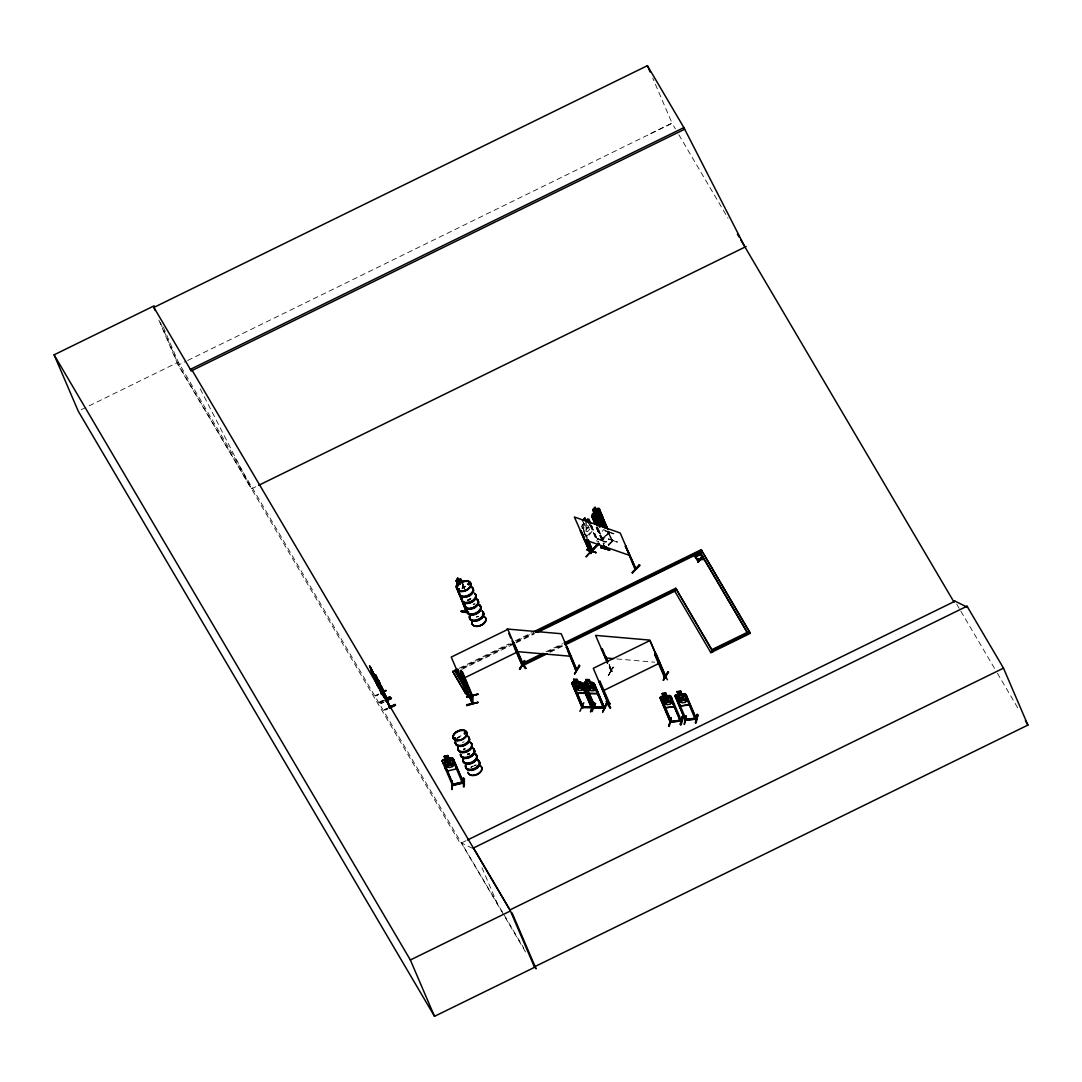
<?xml version="1.0" encoding="UTF-8"?>
<svg xmlns="http://www.w3.org/2000/svg" width="1082" height="1082" viewBox="0 0 1082 1082"><rect width="100%" height="100%" fill="white"/><g stroke="black" fill="none" stroke-linecap="round" stroke-linejoin="round"><path stroke-width="0.75" stroke-dasharray="5 3.75" d="M586.417 523.133L586.309 525.622C583.563 522.525 581.629 526.65 586.106 526.745L585.971 531.708L586.877 526.826C589.663 530.207 591.895 525.757 587.107 525.717M608.611 675.466L613.264 666.877M613.359 667.269L608.165 675.547L612.939 667.256M581.886 526.826L583.874 523.363L582.684 520.591M601.592 539.242C618.309 523.161 598.846 542.461 602.336 538.579M611.695 540.986C613.994 538.917 609.666 541.392 612.29 541.676L607.611 531.208M608.544 532.547C606.677 529.071 614.63 544.462 612.52 540.175M583.874 523.363L583.076 525.554L585.294 530.735L587.445 531.681L589.676 529.314L589.92 525.825L588.811 523.242M597.494 538.444L606.326 541.798L597.318 539.228L606.231 541.744M605.92 542.217L597.345 539.147M608.476 675.154L613.48 667.351M609.207 664.389C611.628 670.732 614.103 673.058 610.897 670.475M611.195 671.327L612.06 671.706L611.709 670.948M601.957 540.175L609.355 532.817M598.4 529.057L603.012 539.566M609.004 531.992L609.464 532.642L602.241 540.351L601.89 539.539M611.749 541.703L612.75 541.135M462.082 588.297L462.474 587.255M583.78 523.323L582.035 525.054L581.791 526.88C584.997 534.481 586.214 541.176 592.517 530.342L592.152 526.718M586.498 521.916L584.266 524.283L586.485 529.463L588.716 527.096L587.607 524.513M583.036 527.881L582.075 528.476L583.036 527.881L587.54 538.403M586.796 536.253L592.422 530.302L591.962 526.745M605.595 527.691L599.983 533.642L597.981 531.762L596.06 527.286M604.892 530.613L614.021 533.656L604.865 530.586M597.332 539.242L597.534 538.349M609.044 531.925L608.084 532.493M608.368 532.669L609.058 532.006M608.787 538.944L617.403 541.96L608.49 539.242M608.098 544.719L611.79 541.23L608.395 544.828M608.341 545.314L612.48 540.932M608.639 545.423L612.791 541.068M608.652 533.494L608.503 532.533M602.376 540.216L596.466 526.758M612.169 541.717L607.313 531.113M467.302 600.334L470.792 598.644M469.074 599.59L467.41 600.578A7.385 4.639 -23.2 0 1 470.859 598.86L467.424 600.605A7.385 4.639 -23.2 0 1 470.9 598.941M470.954 767.206L472.604 766.218M612.561 540.851L608.571 531.844M462.136 588.31L462.203 588.283A7.479 4.707 -23.2 0 1 465.666 586.701M81.285 409.699L178.314 362.172L526.095 952.917M160.379 322.558L178.544 364.959L186.118 361.239M187.619 360.509L672.071 123.199L675.452 128.961M158.838 320.137L178.138 365.148L251.47 488.834L257.178 486.048M375.481 695.618L378.524 694.022M375.616 695.848L378.646 694.333M375.684 695.983L378.714 694.495M382.352 700.554C376.455 702.881 381.175 703.097 384.232 700.541M384.056 700.23L379.457 702.353M384.205 700.473L379.687 702.773M380.769 703.516L383.799 702.002M380.837 703.652L383.867 702.164M459.295 668.203L509.203 643.763M515.248 640.801L531.871 632.659M461.121 668.176L511.015 643.722M517.061 640.76L533.697 632.618M463.069 667.973L514.477 642.789M515.979 642.059L534.129 633.173M461.852 669.42L514.775 643.506M516.29 642.762L534.427 633.876M384.462 709.684L387.505 708.237L384.435 709.63L384.84 710.455L387.87 708.953M387.64 708.548L384.637 710.076L387.694 708.642M546.045 651.797L562.64 643.668M547.857 651.756L562.938 644.372M549.805 651.567L563.37 644.926M550.102 652.27L563.681 645.629M465.99 840.728L460.283 843.527L178.544 364.959M650.553 133.613L672.071 123.199L652.771 78.174M613.643 533.926L605.027 530.924M474.43 765.488L476.283 765.096M611.438 671.3L608.287 664.307M464.016 586.715L464.881 590.42M616.794 658.938L654.651 662.225M583.658 523.323L582.468 520.55M598.076 531.789L600.091 533.521M608.273 538.917L617.078 542.231M597.643 538.809L606.204 541.852M472.563 848.342L461.446 842.959L523.688 947.954M584.956 534.183L586.823 536.104M956.664 604.081L960.059 609.842M960.897 611.289L996.522 671.787M997.374 673.22L1018.568 709.237M678.847 134.723L728.037 218.266M200.238 388.911L251.47 488.834M608.814 531.708L609.409 532.831M597.278 526.866L604.365 543.394M596.98 526.758L604.067 543.286M596.628 527.556L603.715 544.084M596.141 527.218L604.054 545.49M591.435 525.514L598.522 542.055M591.137 525.419L598.224 541.947M590.136 524.716L597.223 541.243M589.839 524.608L596.926 541.135M582.738 527.773L586.593 536.794M584.307 533.088L586.241 537.592M611.979 670.556L612.331 671.422M609.044 664.673L612.06 671.706L611.141 671.624L608.125 664.605M462.271 582.265L464.219 586.728M462.744 583.739L464.719 588.567M462.433 584.037L464.367 588.54M462.379 584.807L463.664 587.81M481.936 867.642L498.112 905.377M163.301 327.143L178.314 362.172M612.426 540.216L611.465 540.77M462.447 742.468A7.371 4.639 -23.2 0 1 464.232 741.779M456.78 738.397A7.385 4.639 -23.2 0 1 461.568 735.544M463.339 749.353A7.371 4.639 -23.2 0 1 464.976 748.379L463.353 749.461A7.398 4.653 -23.2 0 1 465.03 748.487M458.376 737.856A7.479 4.707 -23.2 0 1 460.039 736.869M456.861 738.736A7.479 4.707 -23.2 0 1 459.891 736.544M463.502 749.731A7.385 4.639 -23.2 0 1 465.138 748.744M470.94 767.07A7.371 4.639 -23.2 0 1 472.577 766.097M474.362 765.393A7.371 4.639 -23.2 0 1 476.188 765.015M471.076 767.422A7.398 4.653 -23.2 0 1 476.351 765.353M467.83 755.02A7.371 4.639 -23.2 0 1 469.615 754.316M467.627 754.6A7.479 4.707 -23.2 0 1 469.453 753.884M467.492 754.276A7.479 4.707 -23.2 0 1 469.317 753.572M467.37 753.978A7.385 4.639 -23.2 0 1 469.169 753.275M463.583 749.921A7.398 4.653 -23.2 0 1 465.219 748.947M462.095 588.094A7.385 4.639 -23.2 0 1 465.517 586.403M467.302 600.212A7.371 4.639 -23.2 0 1 470.724 598.535M462.339 588.73A7.479 4.707 -23.2 0 1 463.989 587.742M473.267 604.432A7.479 4.707 -23.2 0 1 475.133 604.054M473.118 604.148A7.371 4.639 -23.2 0 1 474.957 603.77M467.695 601.132A7.371 4.639 -23.2 0 1 469.331 600.158M476.526 616.97A7.358 4.626 -23.2 0 1 478.312 616.267M478.379 616.361L476.567 617.078A7.398 4.653 -23.2 0 1 478.379 616.402M462.501 588.31L462.366 585.93L462.541 588.324"/><path stroke-width="1.5" d="M590.583 552.429C587.675 551.631 592.53 554.146 590.055 552.956M590.934 553.254L589.947 553.321M634.593 568.104L636.081 568.902L625.531 546.112L634.958 569.037L635.81 569.213L620.189 532.953L574.366 517.02L590.312 552.943M635.716 569.186C635.391 569.24 634.782 567.117 635.459 568.402M452.222 784.409L463.218 781.826L462.068 782.435L463.678 782.976L453.115 758.428L451.519 757.711L442.917 759.78L442.024 760.971L452.641 785.586L453.561 784.964M442.917 759.78L442.024 761.052M443.89 762.756L442.876 762.999L443.89 762.756L453.426 785.41M445.216 768.504L447.664 770.966L456.347 768.883L456.306 765.948M445.311 759.145L444.12 756.372L447.813 755.52L449.003 758.293M447.664 770.966L445.338 768.369M451.708 789.508L452.276 781.028L452.195 789.265M453.006 758.496L463.556 783.003L452.411 785.559L452.303 784.328L452.574 785.221L463.448 782.705M452.141 789.333L452.303 781.028M452.885 760.416L453.899 760.186L452.885 760.416L462.582 783.246M452.087 784.775L453.169 784.193M462.46 783.287L462.312 782.029M463.596 786.763C461.987 765.069 466.031 789.819 463.488 786.316M464.219 786.628L464.394 778.742L463.569 778.431M478.46 604.338A7.479 4.707 -23.2 0 1 476.256 613.305A7.479 4.707 -23.2 0 1 466.842 610.032L466.626 611.763L456.306 587.404L457.483 583.698L456.212 580.926L457.713 578.221L459.458 582.116L458.011 584.632L459.796 581.088L460.107 584.469M459.498 594.843L461.257 596.615C460.797 596.06 458.917 596.128 456.428 585.605L459.985 579.249L458.903 580.993M456.496 587.35L460.066 579.262L458.89 581.183M456.374 585.551L456.415 587.404L457.388 583.698M600.023 527.002L600.118 524.364C602.863 527.813 605.19 523.242 600.375 523.215L600.578 518.535L599.631 523.093C596.858 519.996 594.83 524.202 599.387 524.283M459.066 588.797L458.024 589.095M459.052 589.095L458.335 588.635L458.741 589.203M458.173 589.041L458.849 589.176M454.021 738.465L454.738 737.829L454.494 738.587M455.103 738.438L454.399 737.87M465.787 607.3L465.801 606.732M467.965 584.348L470.075 583.523L468.344 584.767M469.71 583.955L468.871 583.293M470.021 583.631L469.088 584.605M465.923 733.447C464.381 730.282 464.232 736.382 465.882 732.46M464.597 732.582L464.192 733.799L465.625 733.501M465.409 732.419L465.612 733.339M599.969 517.318L600.131 514.991L597.913 509.825L596.331 510.163L595.046 507.35L592.909 509.757M602.674 526.758L602.917 523.269L600.699 518.089L599.103 518.44L597.913 515.668M467.992 696.686L464.57 689.978M606.596 701.204L610.464 707.614M610.329 707.303L610.018 707.912M524.648 660.886L520.023 669.217C519.049 667.012 525.379 664.213 522.471 664.957M370.923 668.757L374.534 675.411M377.199 678.171L375.954 676.493L386.369 701.028M579.898 711.401L583.78 702.745M592.03 711.645L595.614 703.422M669.312 726.157L671.083 717.596M671.205 717.988L668.825 726.293L671.138 717.582M684.27 724.318L686.123 716.176M686.042 715.797L684.406 724.385M586.471 521.903L587.337 521.267M378.43 682.174L382.338 688.314L381.162 686.313M379.728 684.554L379.85 685.231L379.39 683.716L381.635 688.504M457.591 583.712L457.24 585.998L457.618 583.712L456.293 580.926L457.821 578.234L456.212 580.926M389.331 706.871L389.02 706.127L389.804 706.397M471.766 695.902L472.198 695.09L472.334 695.767M472.388 702.705L472.32 696.186M594.004 512.489L592.246 514.207L592.016 516.046L595.1 523.445M597.927 508.472L591.922 516.006L595.168 523.756M521.822 665.092L523.093 664.51L522.051 665.552M521.997 664.916L522.349 666.16L523.607 665.038L517.169 650.255M608.233 703.557L609.355 702.962L609.896 704.017L599.996 681.308L599.036 681.782L608.72 704.598L593.301 668.311L649.863 640.598L665.376 676.872L664.767 675.777L664.05 676.182M608.963 704.531L609.896 704.017M664.578 677.291L663.983 676.223L664.334 677.359M595.303 522.471L594.884 524.337L595.303 522.471L600.875 516.56L602.052 516.75L607.327 528.909M661.819 699.594L660.818 699.716L661.819 699.594L671.597 722.127L671.3 721.018L670.069 721.167M665.714 693.102L662.062 693.548L663.415 696.402L662.008 697.457L664.226 702.637L666.999 704.639L670.407 704.22L671.273 701.772L669.055 696.605L666.837 695.902M666.904 695.888L665.728 693.021M674.086 706.681L674.018 703.868L674.208 706.762L665.673 707.723M670.38 722.316L660.034 697.755L660.913 696.524L669.406 695.483L670.989 696.335L681.457 720.91L680.876 720.166L671.34 721.532L680.105 720.26M670.962 696.429L669.379 695.577M670.678 698.512L671.746 698.106L670.678 698.512L680.443 721.126L670.745 698.228M685.461 720.45L675.006 695.834L675.871 694.698L675.006 695.834L685.325 720.436L696.389 719.124L695.834 718.326L686.245 719.151L686.394 720.341L676.845 697.471L675.777 697.89L676.845 697.471M661.007 696.619L660.034 697.755L670.475 722.262L681.227 720.977M671.3 721.018L670.001 721.451M678.238 694.401L677.048 691.628L680.686 691.182L681.863 694.049L684.013 694.766L686.231 699.946L685.366 702.38L681.958 702.8L679.185 700.811L676.967 695.631L678.4 694.482L677.21 691.709M680.686 691.182L681.782 694.157M680.619 705.978L678.211 703.286L680.619 705.978L689.166 704.923L689.139 701.934M696.267 719.124L685.947 694.509L684.365 693.657L675.858 694.779M685.704 696.389L686.718 696.267L685.704 696.389L695.212 719.273L694.901 718.123L696.078 718.259M680.091 720.301L680.456 721.072M680.186 719.882L681.105 720.085M680.348 724.385C682.174 713.308 684.825 714.174 681.16 724.778L680.348 724.385L682.336 716.243M680.551 724.859L682.58 716.609M685.109 719.26L686.15 719.192L685.19 719.638M695.212 719.273L695.158 718.015M695.374 722.56C699.77 706.208 694.982 717.988 696.118 722.952L697.985 714.729L695.51 723.019M461.216 611.452L468.56 611.952M472.739 703.516L462.257 679.361L460.729 670.434L460.783 673.004M466.761 610.14C465.747 611.114 466.545 609.721 466.775 611.587M459.647 594.37L466.301 611.56M586.579 538.985L591.665 551.09L598.873 543.448M598.238 544.057L598.278 543.367M454.129 738.641L454.629 737.748M454.819 737.951L454.264 737.883M467.383 692.074L454.765 670.434L461.811 682.593M467.681 692.967L466.207 692.331L467.383 691.75M513.842 642.492L523.296 665.741L507.837 629.372L451.262 657.085L466.734 693.4L467.87 692.791L457.957 670.083L457.01 670.556L457.957 670.083M521.957 665.322C523.796 665.065 521.348 663.374 522.985 664.497M609.545 703.205L608.368 703.787M664.307 677.089L665.376 676.561M663.983 676.548L665.159 675.966M581.967 683.256L592.49 707.736L582.035 707.56L572.554 684.649L573.501 684.676L583.13 707.506L581.967 707.52M583.266 707.222L573.501 684.676M573.758 679.293L574.934 682.066L573.609 682.945L575.827 688.125L578.505 690.384L581.724 690.465L582.508 688.287L580.29 683.107L578.234 682.052M571.878 682.904L574.894 690.411L577.261 693.197L585.376 693.386L585.186 690.546M582.873 706.925L591.205 706.83L582.089 707.52L571.756 682.864C573.338 680.808 579.519 681.092 582.116 683.121L592.625 707.452L591.516 707.75M577.261 693.197L574.948 690.316M582.075 683.215L580.547 682.201M581.764 685.163L582.86 684.906L581.764 685.163L591.489 707.804M597.386 690.938L597.507 693.684L589.392 693.481C584.645 686.962 579.154 678.468 592.72 682.404L594.207 683.513L590.245 682.526L589.068 679.753M583.888 683.161L594.221 707.804L584.686 684.947L585.633 684.974L595.262 707.804L594.099 707.777M595.289 707.506L585.633 684.974M585.254 690.654L585.376 693.386M585.889 679.577L587.066 682.35L585.741 683.242L587.959 688.423L590.637 690.681L593.856 690.749L594.64 688.571L592.422 683.405L590.366 682.35M582.914 706.397L581.751 706.37L582.346 707.155M589.392 693.481L597.426 693.494M593.896 685.461L594.992 685.19L593.896 685.461L603.621 708.088L604.567 708.061L594.153 683.445L604.622 708.02L603.107 707.222L604.121 707.276M591.097 706.911L592.26 706.587L591.164 706.938M591.448 707.736L592.611 707.398L582.102 707.195M594.383 702.975L590.542 711.726L594.681 703.395M590.542 711.726L594.586 703.341M593.883 706.668C595.6 707.912 593.815 705.193 594.221 707.804M594.924 706.654L595.005 707.885M595.005 707.209L603.337 707.128L594.329 707.425M595.262 707.804L595.046 706.695M602.674 712.024L606.515 703.273L602.674 712.024L607.273 703.733L606.502 703.273M587.283 549.277L596.101 552.645L587.12 549.981L587.31 549.183M600.889 546.762L609.721 550.116L600.713 547.546L609.721 550.116M456.861 580.953L457.767 579.33L457.267 581.873L457.794 579.33L457.253 581.873M466.261 611.736L457.064 588.365M461.081 581.791L461.5 581.048M466.667 611.668L467.086 610.924M512.922 642.424C514.897 642.762 511.407 644.115 513.571 642.843M519.455 669.163L524.567 660.507L520.023 669.217M568.321 651.729L575.773 669.974L566.319 647.063L567.238 647.144L576.841 669.988C573.014 668.676 579.668 669.839 575.367 669.109M567.238 647.144L566.157 647.361M579.1 665.254L579.871 665.768L574.556 673.964L579.195 665.295M574.556 673.964L579.357 665.646M602.39 649.159L601.47 649.078L602.39 649.159L607.719 661.575M655.043 653.447L655.962 653.528L654.867 653.731L656.206 656.842M667.824 671.624L668.581 672.138L663.266 680.335L667.905 671.679M607.462 663.05L595.6 635.391L649.917 640.111L665.565 676.358L664.186 675.452M471.928 702.11L472.225 703.111M591.84 550.251L598.184 543.746M591.732 551.009L592.043 549.494M605.257 548.506C607.178 546.112 605.528 550.265 605.406 547.708C606.529 546.058 606.055 549.331 605.731 546.897M453.277 784.504L452.29 784.734M468.344 583.536L468.425 584.348M469.642 583.387L469.507 583.942M465.815 606.475L465.598 607.164M686.164 719.516L686.434 720.301M596.791 520.32L596.182 520.875L596.331 515.911C591.8 515.898 593.856 511.57 596.534 514.789L597.48 510.095L597.332 514.883C602.119 514.924 599.888 519.374 597.102 515.979M694.346 555.337L697.227 555.553L694.549 555.81L694.049 554.85L697.444 554.552L699.648 552.091L700.162 553.091L698.404 555.012L700.162 553.091M700.866 559.205L703.611 558.948L696.51 559.029L699.905 558.745L702.123 556.283L702.624 557.271L700.866 559.205L702.421 556.797M700.108 559.205L702.313 556.757M695.618 557.487L699.648 552.091M697.024 555.08L695.307 556.973L695.807 557.96L697.998 555.539L701.434 555.255L700.947 554.295L698.201 554.552M698.079 561.68L700.257 559.259M697.971 561.626L699.499 559.272L697.768 561.166L698.282 562.153L700.46 559.732L703.895 559.435L703.408 558.474L700.676 558.731M695.51 557.446L697.227 555.553M590.204 552.97L580.236 530.721L581.264 530.707M586.214 556.865L593.085 549.007M626.316 546.383L625.274 546.383M634.607 568.307L635.364 568.361M632.118 572.486L639.435 564.804L632.415 572.933M639.408 564.777L640.03 565.372L632.321 572.96M582.468 520.55L584.956 518.048L586.106 520.997L587.702 520.658L588.811 523.242M593.977 512.516L592.693 509.717L595.181 507.215L596.371 509.987L597.819 508.31L599.171 508.432L602.282 515.952M582.684 520.591L584.916 518.224M583.279 520.631L584.713 519.103L585.119 520.036M586.106 520.997L587.702 519.306M594.87 523.647L592.3 517.629L592.95 516.939L595.83 523.052M599.076 510.866L599.726 510.177L598.779 510.772L606.326 528.205M593.247 517.047L592.3 517.629M596.966 520.834L595.56 518.021L597.954 515.492L599.198 518.467M595.655 518.048L598.048 515.519M602.16 519.09C603.283 516.736 603.54 526.65 606.028 528.097M591.8 550.224L598.211 544.111M587.526 540.594L591.962 551.198L599.171 543.556M600.713 547.56L600.916 546.667M605.284 547.844L606.028 546.992L606.38 547.817M605.947 547.803L605.271 548.574L604.054 545.49M444.283 756.426L445.459 759.293L444.012 760.551L446.23 765.731L449.03 767.53L452.479 766.732L453.385 764.081L451.167 758.901L448.922 758.414L447.732 755.642L444.283 756.521M468.574 583.604L468.939 584.523M465.558 733.082L464.651 733.434M588.189 539.904L592.706 550.535L591.881 549.548M605.365 547.803L605.649 546.978L605.879 547.857M670.421 721.992L681.525 720.626L681.173 719.801M592.395 550.319L587.891 539.796M605.704 548.588L604.351 545.585M575.516 668.784L576.557 668.865M466.761 693.021L467.749 692.859M581.859 706.37L582.806 706.397M591.462 707.425L581.9 684.879M594.234 707.479L604.649 707.736L603.594 707.709M458.254 588.676L458.024 589.311M522.227 664.132L522.971 665.565L547.086 653.744M522.579 664.957L516.912 651.729M598.589 544.273L597.859 543.326M589.704 552.131L590.583 552.388M379.322 682.512L378.037 680.416L380.621 684.892M380.526 685.569L376.739 678.171L377.199 678.996M381.5 686.651L384.34 693.454L382.081 688.936L382.514 690.465M381.811 687.665L382.852 689.653M383.177 692.994L381.554 689.518M384.367 695.428L381.675 689.464M385.408 695.807L386.193 697.917L385.354 695.726M464.097 690.357L464.489 689.586L468.56 696.47M522.281 665.863L523.445 665.335L522.106 665.268M522.417 666.093L523.363 665.619M522.498 665.295L525.852 668.324M654.651 654.542L655.733 654.299L654.651 654.542L664.443 677.305L665.403 676.832M663.401 672.99L667.432 679.753M534.373 966.848L1027.9 725.089L1003.501 668.149L967.024 606.204L473.51 847.963L509.974 909.908L534.576 967.322L434.504 1016.336L78.256 411.187L54.1 354.828L154.171 305.814M155.186 310.453L153.887 307.423L647.415 65.664L683.878 127.608L744.998 247.075M153.887 307.423L190.351 369.368L683.878 127.608M684.581 129.258L191.054 371.018L190.351 369.368M258.693 485.304L746.161 246.507M377.78 682.701C382.433 695.496 360.752 647.279 373.723 673.802M371.735 670.137L370.544 667.364M371.18 671.002L377.632 686.029M372.857 672.301L383.948 697.592M382.785 692.007L375.684 675.033L390.156 707.222M374.102 676.439L375.711 679.929M374.899 677.318L374.927 676.548L382.284 694.766M376.333 678.671L384.408 697.281M378.01 679.969L379.796 683.026L378.971 681.362M379.133 684.176L383.785 692.561L380.742 687.652M379.714 684.406L380.053 684.987M382.866 690.519L383.664 692.629M381.54 692.656L386.098 690.316L381.757 693.007M381.675 692.859L386.233 690.654M381.229 694.184L381.364 693.373M385.341 698.986C391.129 694.996 392.239 697.498 385.76 699.824M385.544 699.459L390.088 697.214M385.719 699.729L390.291 697.565M385.178 700.947L391.251 697.985L386.896 700.676M386.693 700.324L391.441 698.458L386.829 700.527M467.722 692.629L465.666 693.643L452.709 671.435L457.794 668.947M533.385 631.915L701.217 549.697L750.34 633.322L710.86 652.662L674.397 590.542L674.695 591.245M557.879 620.77L573 613.359M576.03 611.885L588.121 605.947M610.803 594.843L625.923 587.431M633.484 583.739L641.044 580.033M663.726 568.916L683.378 559.286M690.938 555.58L701.528 550.4L702.259 551.658L537.456 632.388M458.525 670.204L455.508 671.679L455.806 672.382L458.836 670.908M535.644 632.429L701.961 550.954L702.259 551.658M388.979 707.398L395.052 704.45L395.457 705.261M390.534 706.749L395.079 704.517M390.67 707.06L395.268 704.937L390.697 707.128M389.398 708.237L395.444 705.248M460.932 679.631L517.494 651.919M543.029 653.271L521.93 663.604L522.971 665.565M564.141 642.924L675.723 588.27L712.916 651.648L675.723 588.27M534.292 658.411L537.308 656.923M567.468 642.153L575.002 638.461M602.147 625.166L617.213 617.781M629.278 611.871L636.825 608.179M656.422 598.576L659.438 597.102M662.455 595.627L674.519 589.717M452.709 671.435L465.355 692.94L467.424 691.925L466.342 692.561M522.66 664.862L545.287 653.785M564.885 644.182L676.453 589.528L676.764 590.231M565.183 644.886L675.249 590.961M602.958 690.857L659.533 663.144M711.875 649.687L747.229 632.375M713.66 649.673L725.44 643.898M750.042 632.618L710.549 651.959L710.86 652.662M953.756 601.673L954.919 601.105L967.484 607.259L967.024 606.204M467.505 839.997L954.973 601.2L953.81 601.768L740.764 239.879M509.974 909.908L1003.501 668.149M54.1 354.828L410.362 959.977L510.42 910.963L192.217 370.45M468.682 583.401L469.683 583.725M469.263 584.361L468.208 584.091M466.951 693.332L466.328 692.237L467.613 692.21M608.625 703.733L609.639 703.435M453.426 785.37L443.89 762.485M457.808 584.848L457.429 585.862M670.502 721.924L670.326 721.058M671.354 722.194L661.886 699.31M462.501 673.545L472.05 696.74M462.623 681.173L463.001 680.375L472.293 703.8L472.158 696.091M466.518 696.889L477.798 694.062M466.707 696.903L477.987 694.117M466.694 697.214L477.96 694.401M472.415 702.245L472.55 695.983L472.685 703.625L462.271 679.307M466.815 705.153L478.122 702.34L466.653 704.707L466.856 705.586M466.856 705.572L478.095 702.394M472.104 696.186L461.784 671.584L466.694 682.715L466.748 688.734L465.436 686.691L466.775 688.72M462.352 671.57L472.55 695.902M460.621 673.031L466.761 686.867M461.811 675.804L465.544 684.095L464.57 678.211M462.379 676.71L462.379 674.248M466.694 682.715L466.626 688.761M442.998 759.862L445.459 759.293M448.908 758.496L453.006 758.577M453.426 784.409L463.096 781.894M521.538 662.116L525.406 668.527M662.225 693.63L665.633 693.21L666.81 695.983M677.183 691.804L680.592 691.384M674.1 706.587L665.701 707.709L663.239 705.112L665.66 707.804M680.659 705.87L689.058 704.761L689.004 701.934M686.367 719.422L694.982 718.421M685.501 720.139L696.267 718.786M699.499 559.272L696.808 559.516L699.689 559.732M698.404 555.012L701.15 554.755M694.252 555.309L701.231 554.782M635.364 568.605L634.755 567.807M664.848 675.912L665.457 676.358M696.281 718.732L685.947 694.509M572.594 682.106L574.894 682.16L573.595 679.198L577.044 679.28L578.194 682.147L580.534 682.296M584.726 682.39L587.026 682.444L585.727 679.482L589.176 679.577L590.326 682.431M572.405 684.947L573.365 684.96M584.537 685.231L585.497 685.258M577.355 693.007L585.294 693.197M594.207 707.777L604.513 708.02M459.877 579.249L461.027 579.276L462.23 582.359M460.824 579.262L462.298 582.265M466.978 611.33C456.144 609.95 462.068 612.899 468.398 612.358M459.431 582.116L457.713 578.221M575.976 669.609L576.895 669.65M575.813 669.893L576.733 669.974L561.206 633.727L506.89 629.007M605.271 657.924L613.494 658.64M516.547 651.553L570.863 656.274M472.117 696.862L464.448 678.752M600.78 516.669L601.984 516.871M665.565 675.966L655.962 653.528M603.648 708.047L594.032 685.163M592.07 706.573L592.219 707.817M593.071 549.061L586.119 556.5M592.693 509.717L594.099 512.53L593.301 514.721L595.519 519.901M596.75 520.794L596.074 522.998L597.183 525.582M605.244 524.188L605.595 527.691M589.203 520.902L588.554 521.605M584.023 539.566L629.846 555.485M596.101 552.645L587.093 550.021M668.081 672.03L663.388 680.294M379.065 683.229L381.567 687.733L381.216 686.394M684.324 693.846L685.826 694.644M389.885 706.776L378.524 680.862M382.501 690.438L379.39 683.405M385.192 696.024L382.582 690.776M378.457 681.944L386.707 698.188L382.311 688.274M381.013 686.651L382.595 689.207M381.932 689.45L383.123 691.412M383.231 691.831L384.421 693.792M383.177 692.953L386.315 697.863M384.353 695.388L387.383 700.352L386.666 698.106M381.513 688.206L378.457 681.133L378.876 682.512M376.36 680.537L373.804 675.344M599.996 681.308L599.036 681.782M606.502 700.825L610.586 707.696M606.163 701.488L609.991 707.993M525.933 668.365L521.997 661.913L522.728 664.307M465.341 691.263L468.384 696.497M534.779 966.645L536.077 968.823L512.124 912.938M1025.357 720.761L1027.9 725.089M737.369 234.118L739.06 236.999M703.111 553.091L750.34 633.322M696.51 559.029L697.011 559.989M375.954 676.493L378.998 681.417M370.423 667.418L372.181 670.786M378.93 682.215L379.133 682.539M371.694 670.353L370.869 668.947L380.918 692.439M379.579 684.067L380.742 686.042M386.49 701.095L390.102 707.249M381.31 693.4L381.283 692.994M376.495 680.835L373.317 673.437L373.736 674.843M473.74 607.448L473.821 607.611A7.371 4.639 -23.2 0 1 464.557 604.432M477.378 774.306L477.46 774.469A7.398 4.653 -23.2 0 1 468.073 772.562M380.512 685.298L381.554 687.273M381.283 688.395L384.083 693.63L383.772 692.453M372.059 671.327C370.287 667.594 375.968 681.2 374.237 676.047L376.482 680.578L376.211 679.428M378.957 683.013L381.689 688.26L381.364 687.097M385.219 696.064L385.07 694.833M647.415 65.664L650.106 71.967M701.217 549.697L701.528 550.4M703.408 558.474L703.895 559.435M702.123 556.283L702.624 557.271M700.947 554.295L701.434 555.255M699.905 558.745L700.46 559.732M697.998 555.539L697.444 554.552M697.768 561.166L698.282 562.153M695.307 556.973L695.807 557.96M694.049 554.85L694.549 555.81M625.531 546.112L635.553 569.24M599.022 508.513L608.098 529.707M599.428 510.068L607.624 529.017M601.903 516.844L605.501 527.664M598.941 516.263L596.723 511.083L594.491 513.45L596.709 518.63M685.285 719.219L685.623 720.085M657.031 658.099L664.348 675.168M658.194 661.494L663.509 673.91M590.799 523.823L588.96 519.265L587.594 519.144L586.011 520.969L584.821 518.197M662.252 693.548L663.442 696.321M592.422 549.521L592.774 550.332M581.94 532.263L583.928 536.915M585.254 540.026L591.015 553.281M581.02 530.978L590.772 553.551M605.893 656.625L607.881 661.291M601.633 648.794L607.624 662.766M603.499 706.803L603.824 707.669M591.367 706.519L591.692 707.385M576.936 679.455L578.113 682.228M508.824 633.511L510.758 638.028M512.043 641.031L513.977 645.535M515.262 648.537L522.471 665.335M512.625 643.317L522.308 666.147M459.999 594.397L461.284 597.399M463.218 601.917L464.503 604.919M460.607 670.475L466.734 684.419M465.355 692.94L465.666 693.643M473.51 847.963L473.957 849.018M375.684 675.033L389.709 707.52M374.615 675.317L378.443 684.811M373.371 673.193L375.589 678.373L372.208 671.219M371.532 671.584L378.619 688.111M410.362 959.977L434.504 1016.336M386.545 698.161L387.315 700.216M461.946 671.624L461.987 677.575M597.318 690.83L597.507 693.684M464.57 679.496L464.597 681.876M471.035 743.361A7.385 4.639 -23.2 0 1 467.627 751.557A7.385 4.639 -23.2 0 1 458.254 749.623M469.71 742.279A7.479 4.707 -23.2 0 1 467.505 751.246A7.479 4.707 -23.2 0 1 458.092 747.973M473.307 748.622A7.398 4.653 -23.2 0 1 469.886 756.832A7.398 4.653 -23.2 0 1 460.499 754.884M471.86 747.581A7.358 4.626 -23.2 0 1 470.535 755.926A7.358 4.626 -23.2 0 1 460.364 754.452M471.955 747.703A7.398 4.653 -23.2 0 1 470.616 756.102A7.398 4.653 -23.2 0 1 460.391 754.627M468.29 736.72A7.479 4.707 -23.2 0 1 463.935 745.417A7.479 4.707 -23.2 0 1 455.427 741.752M470.575 742.32A7.371 4.639 -23.2 0 1 466.288 750.894A7.371 4.639 -23.2 0 1 457.916 747.283M469.196 738.073A7.371 4.639 -23.2 0 1 463.164 746.025A7.371 4.639 -23.2 0 1 455.684 742.103M469.574 741.968A7.479 4.707 -23.2 0 1 467.37 750.922A7.479 4.707 -23.2 0 1 457.957 747.648M468.154 736.396A7.479 4.707 -23.2 0 1 463.799 745.106A7.479 4.707 -23.2 0 1 455.292 741.441M467.924 736.098A7.385 4.639 -23.2 0 1 464.516 744.294A7.385 4.639 -23.2 0 1 455.143 742.36M477.405 760.443A7.385 4.639 -23.2 0 1 476.066 768.829A7.385 4.639 -23.2 0 1 465.855 767.341M477.311 760.01A7.479 4.707 -23.2 0 1 475.106 768.977A7.479 4.707 -23.2 0 1 465.693 765.704M480.881 766.286A7.398 4.653 -23.2 0 1 477.46 774.496M480.692 765.975A7.358 4.626 -23.2 0 1 477.297 774.13A7.358 4.626 -23.2 0 1 467.965 772.21M473.483 749.15A7.358 4.626 -23.2 0 1 469.209 757.698A7.358 4.626 -23.2 0 1 460.837 754.086M473.389 748.812A7.398 4.653 -23.2 0 1 469.967 757.021A7.398 4.653 -23.2 0 1 460.58 755.087M475.891 754.452A7.479 4.707 -23.2 0 1 471.536 763.148A7.479 4.707 -23.2 0 1 463.028 759.483M478.176 760.051A7.371 4.639 -23.2 0 1 473.889 768.612A7.371 4.639 -23.2 0 1 465.503 765.015M475.958 754.871A7.371 4.639 -23.2 0 1 470.765 763.757A7.371 4.639 -23.2 0 1 463.853 758.482M477.176 759.686A7.479 4.707 -23.2 0 1 474.957 768.653A7.479 4.707 -23.2 0 1 465.558 765.38M475.755 754.127A7.479 4.707 -23.2 0 1 471.4 762.824A7.479 4.707 -23.2 0 1 462.88 759.158M474.281 753.18A7.385 4.639 -23.2 0 1 472.104 762.012A7.385 4.639 -23.2 0 1 462.825 758.793M475.81 595.168A7.371 4.639 -23.2 0 1 469.791 603.107A7.371 4.639 -23.2 0 1 462.312 599.185M474.917 593.802A7.479 4.707 -23.2 0 1 470.562 602.512A7.479 4.707 -23.2 0 1 462.041 598.846M477.216 599.455A7.371 4.639 -23.2 0 1 472.023 608.341A7.371 4.639 -23.2 0 1 465.111 603.066M477.054 599.09A7.371 4.639 -23.2 0 1 471.874 607.962A7.371 4.639 -23.2 0 1 464.949 602.701M472.252 587.58A7.479 4.707 -23.2 0 1 468.79 595.898A7.479 4.707 -23.2 0 1 459.295 593.937M474.525 593.193A7.371 4.639 -23.2 0 1 471.13 601.376A7.371 4.639 -23.2 0 1 461.771 599.442M472.307 588.013A7.371 4.639 -23.2 0 1 468.033 596.574A7.371 4.639 -23.2 0 1 459.647 592.977M474.782 593.491A7.479 4.707 -23.2 0 1 470.427 602.187A7.479 4.707 -23.2 0 1 461.906 598.522M470.859 586.606A7.479 4.707 -23.2 0 1 468.655 595.573A7.479 4.707 -23.2 0 1 459.241 592.3M470.629 586.322A7.371 4.639 -23.2 0 1 468.465 595.154A7.371 4.639 -23.2 0 1 459.201 591.922M482.572 611.966A7.371 4.639 -23.2 0 1 478.285 620.527A7.371 4.639 -23.2 0 1 469.913 616.916M482.518 611.533A7.479 4.707 -23.2 0 1 478.163 620.243A7.479 4.707 -23.2 0 1 469.642 616.564M485.656 618.12A7.371 4.639 -23.2 0 1 479.624 626.059A7.371 4.639 -23.2 0 1 472.144 622.136M483.586 616.537A7.371 4.639 -23.2 0 1 484.817 617.186M475.999 598.833A7.371 4.639 -23.2 0 1 473.821 607.651M484.655 616.821A7.371 4.639 -23.2 0 1 480.367 625.382A7.371 4.639 -23.2 0 1 471.995 621.771M476.229 599.374A7.371 4.639 -23.2 0 1 474.89 607.732A7.371 4.639 -23.2 0 1 464.705 606.258M485.575 617.876A7.398 4.653 -23.2 0 1 479.529 625.856A7.398 4.653 -23.2 0 1 472.023 621.92M478.596 604.662A7.479 4.707 -23.2 0 1 477.243 613.156A7.479 4.707 -23.2 0 1 466.883 611.668M482.126 610.924A7.371 4.639 -23.2 0 1 477.838 619.486A7.371 4.639 -23.2 0 1 469.466 615.874M479.908 605.744A7.371 4.639 -23.2 0 1 476.513 613.913A7.371 4.639 -23.2 0 1 467.154 611.993M482.369 611.208A7.479 4.707 -23.2 0 1 478.028 619.918A7.479 4.707 -23.2 0 1 469.507 616.253M478.23 604.054A7.371 4.639 -23.2 0 1 476.066 612.872A7.371 4.639 -23.2 0 1 466.802 609.653M579.857 683.324L578.965 686.326L582.643 689.694L578.491 686.921C578.884 691.195 574.42 689.748 577.545 686.313L573.987 683.067L578.018 685.69L578.735 683.215L579.857 683.324M591.989 683.608L591.097 686.624L594.775 689.978L590.623 687.219C590.975 691.52 586.593 690.018 589.676 686.61L586.119 683.364L590.15 685.974L590.867 683.499L591.989 683.608M668.635 696.876L667.621 700.216L671.422 703.232L667.107 700.933C667.283 705.491 663.023 704.463 666.12 700.419C659.574 696.957 663.726 696.051 666.634 699.675L667.459 696.93L668.635 696.876M683.594 695.036L682.58 698.39L686.38 701.407L682.066 699.094C682.566 703.625 677.562 702.691 681.078 698.593L677.413 695.685L681.592 697.849L682.417 695.104L683.594 695.036M450.761 759.226L449.706 762.824C456.604 765.84 452.438 767.327 449.192 763.622C449.476 768.342 444.743 767.814 448.191 763.202C441.578 760.294 445.743 758.874 448.719 762.377L449.557 759.415L450.761 759.226M594.938 508.27L593.504 509.798L593.896 510.718L595.33 509.203L594.938 508.27M597.71 516.547L596.277 518.075L596.682 518.995L598.116 517.48L597.71 516.547M599.496 519.36L597.264 521.727L599.496 526.907L601.727 524.54L599.496 519.36M460.148 580.764L458.998 581.183L460.202 580.764M447.312 756.237L445.094 756.751L445.486 757.671L447.705 757.17L447.312 756.237M449.314 759.334L445.865 760.132L448.083 765.299L451.532 764.514L449.314 759.334M665.241 693.657L663.05 693.927L663.455 694.86L665.633 694.59L665.241 693.657M680.199 691.831L678.008 692.101L678.414 693.021L680.592 692.751L680.199 691.831M667.229 696.822L663.834 697.241L666.052 702.421L669.447 702.002L667.229 696.822M682.187 694.996L678.793 695.401L681.011 700.581L684.406 700.162L682.187 694.996M576.598 679.821L574.528 679.767L574.921 680.7L576.99 680.74L576.598 679.821M588.73 680.105L586.66 680.064L587.053 680.984L589.122 681.038L588.73 680.105M578.559 683.067L575.34 682.985L577.558 688.166L580.777 688.247L578.559 683.067M590.691 683.364L587.472 683.283L589.69 688.463L592.909 688.531L590.691 683.364M602.376 515.884L602.525 518.292L602.376 515.884M747.973 633.619L699.892 551.955L748.271 634.336L747.973 633.619M461.365 672.436L460.973 671.503L461.378 673.964L461.365 672.436M456.902 740.21A7.398 4.653 -23.2 0 0 466.937 732.974A7.398 4.653 -23.2 0 0 455.914 732.014A7.398 4.653 -23.2 0 0 456.902 740.21M457.145 740.71A7.358 4.626 -23.2 0 0 467.113 733.515A7.358 4.626 -23.2 0 0 456.158 732.555A7.358 4.626 -23.2 0 0 457.145 740.71M456.996 740.426A7.398 4.653 -23.2 0 0 467.018 733.177A7.398 4.653 -23.2 0 0 455.995 732.216A7.398 4.653 -23.2 0 0 456.996 740.426M460.864 591.043A7.371 4.639 -23.2 0 0 470.846 583.82A7.371 4.639 -23.2 0 0 459.864 582.873A7.371 4.639 -23.2 0 0 460.864 591.043M461.094 591.57A7.371 4.639 -23.2 0 0 471.076 584.361A7.371 4.639 -23.2 0 0 460.093 583.414A7.371 4.639 -23.2 0 0 461.094 591.57M460.946 591.286A7.398 4.653 -23.2 0 0 470.981 584.05A7.398 4.653 -23.2 0 0 459.958 583.09A7.398 4.653 -23.2 0 0 460.946 591.286"/></g></svg>
